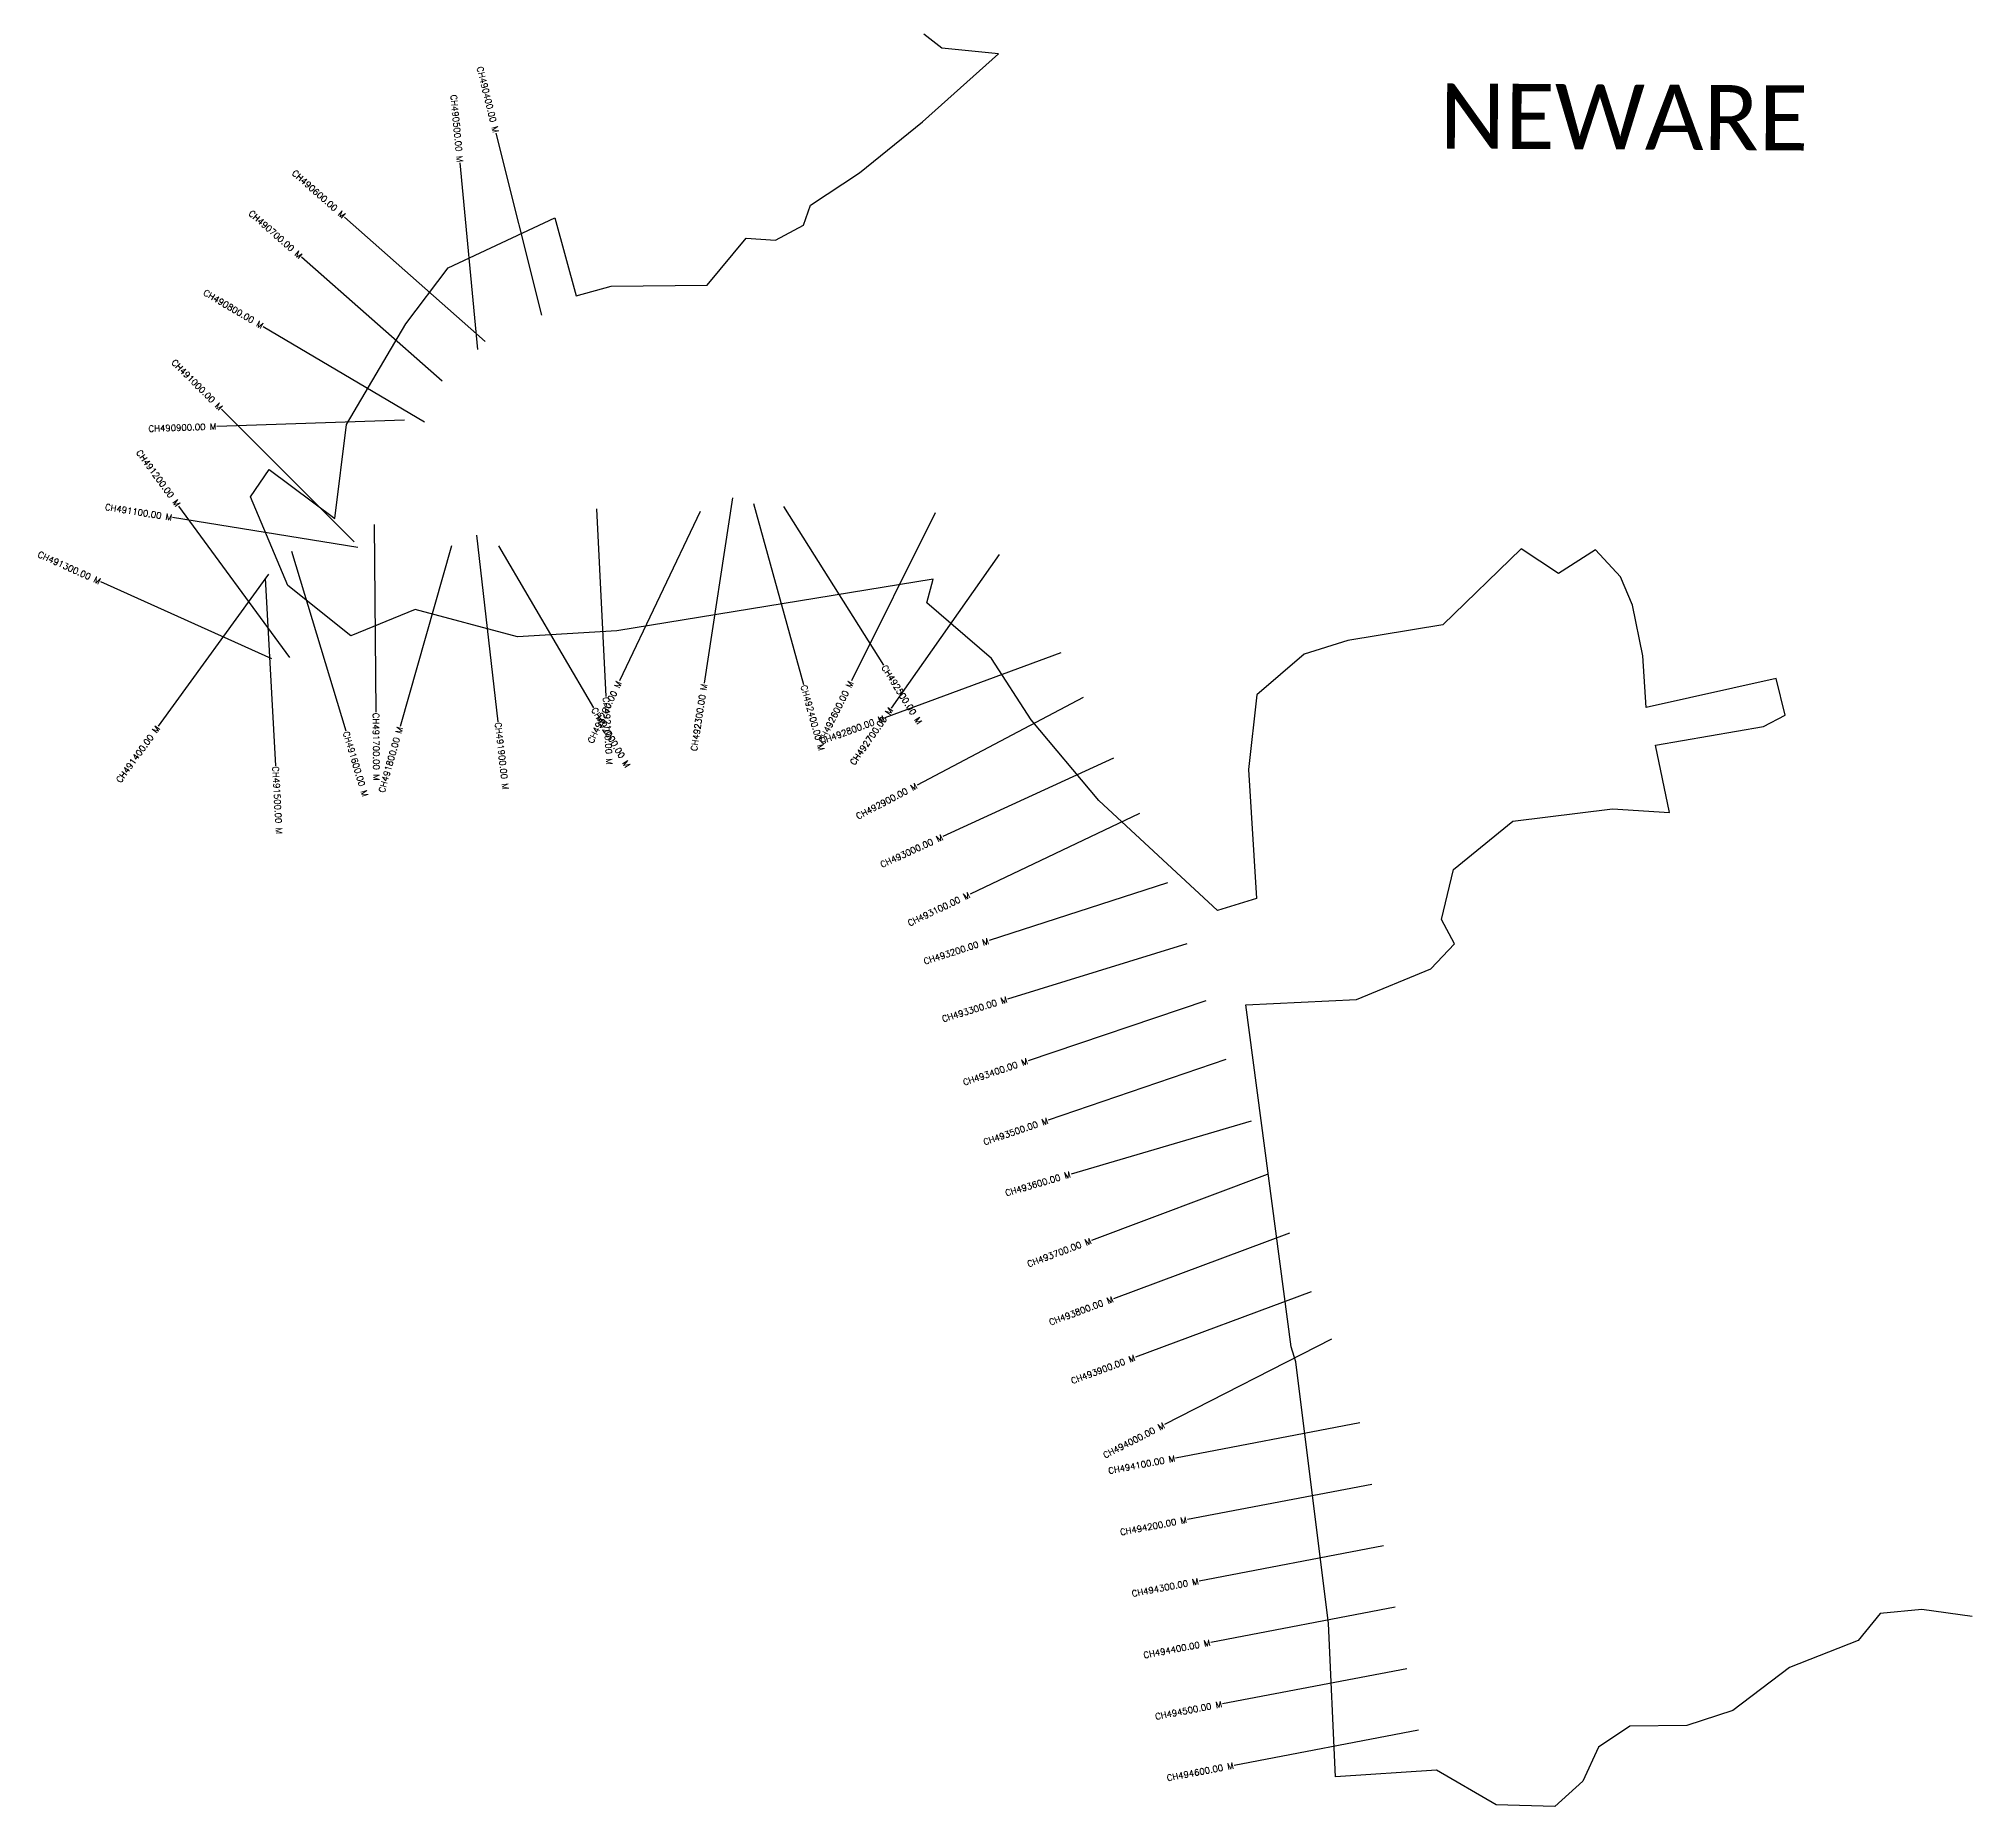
# Model space of a CAD drawing. Header units: metres. Extents: x 315389 to 321562, y 1890979 to 1895561.
# Drawn here: x 315389 to 318476, y 1890979 to 1893806 of the extents above; entities that cross this region are included whole.
import ezdxf
from ezdxf.enums import TextEntityAlignment as Align

# ---------------------------------------------------------------- set-up
doc = ezdxf.new("R2010")
doc.units = ezdxf.units.M
for name, color, linetype in [('CS', 134, 'Continuous'), ('CSMark', 6, 'Continuous'), ('village', 3, 'Continuous'), ('VILLAGE NAME', 250, 'Continuous')]:
    doc.layers.add(name, color=color, linetype=linetype)
doc.styles.get("Standard").update_dxf_attribs({"font": 'simplex.shx'})

msp = doc.modelspace()

# ---------------------------------------------------------------- linework, layer by layer
at = {"layer": 'CS'}
for p, q in [((316193.5, 1893363.7), (316121, 1893654.8)), ((316091.3, 1893308.7), (316063.1, 1893607.3)), ((316103.2, 1893321.7), (315878.5, 1893520.5)), ((316034.7, 1893258), (315809.5, 1893456.2)), ((316006.4, 1893192.4), (315748.2, 1893345.2)), ((315893.8, 1893000.9), (315681.7, 1893213.1)), ((315974.1, 1893195.7), (315674.3, 1893185.7)), ((315790.8, 1892816.4), (315613.4, 1893058.4)), ((316281.2, 1893053.8), (316296.3, 1892754.1)), ((316446.7, 1893049.6), (316317.9, 1892778.7)), ((316498.6, 1893071.5), (316453.3, 1892774.9)), ((316532.1, 1893062.2), (316612.1, 1892773.1)), ((316579.8, 1893057.5), (316739.8, 1892803.7)), ((316822.3, 1893047.4), (316688.6, 1892778.8)), ((315899.8, 1892992), (315603.6, 1893039.8)), ((315925.7, 1893028.8), (315928.5, 1892728.8)), ((315793.6, 1892986.1), (315880.3, 1892698.9)), ((316049.3, 1892994.5), (315967.3, 1892705.9)), ((316089.5, 1893011.7), (316123.6, 1892713.6)), ((316124.4, 1892994.7), (316276.1, 1892735.9)), ((316924.7, 1892981), (316752.4, 1892735.4)), ((315762.2, 1892813.9), (315488.7, 1892937.1)), ((315756.8, 1892949.2), (315580.7, 1892706.3)), ((315751.3, 1892942.8), (315768, 1892643.2)), ((317023.5, 1892823.7), (316742.1, 1892719.8)), ((317059.2, 1892752), (316793.7, 1892612.2)), ((317107.4, 1892655.4), (316834.9, 1892530)), ((317149.2, 1892566.7), (316878.3, 1892437.7)), ((317194.1, 1892455.7), (316908.6, 1892363.5)), ((317224.9, 1892358.5), (316938.2, 1892270.1)), ((317255.2, 1892267.4), (316971, 1892171.4)), ((317287.3, 1892173.2), (317003.4, 1892076.3)), ((317327.6, 1892074.7), (317039.7, 1891990.3)), ((317353.4, 1891989.7), (317072.6, 1891884.2)), ((317388.7, 1891895.8), (317107.7, 1891790.9)), ((317423.7, 1891802.1), (317142.6, 1891697.2)), ((317456.3, 1891726.3), (317189.3, 1891589.6)), ((317501.6, 1891592.2), (317206.9, 1891536)), ((317520.3, 1891493.9), (317225.6, 1891437.8)), ((317539.1, 1891395.7), (317244.4, 1891339.5)), ((317557.8, 1891297.5), (317263.1, 1891241.3)), ((317576.5, 1891199.2), (317281.8, 1891143.1)), ((317595.2, 1891101), (317300.5, 1891044.8))]:
    msp.add_line(p, q, dxfattribs=at)
at = {"layer": 'village', "color": 3, "true_color": 0x00ff00}
msp.add_polyline3d([(318480.4, 1891282.8, 0), (318399.7, 1891294.1, 0), (318333, 1891287.8, 0), (318297.9, 1891244.3, 0), (318187.9, 1891201.3, 0), (318097.5, 1891132.7, 0), (318023.9, 1891108.6, 0), (317933.1, 1891107.5, 0), (317883, 1891073.7, 0), (317857.9, 1891019.6, 0), (317812.8, 1890979.1, 0), (317719.3, 1890981.4, 0), (317624.1, 1891037, 0), (317462.5, 1891026.3, 0), (317451, 1891271.5, 0), (317398.9, 1891689.9, 0), (317391.4, 1891714.2, 0), (317319, 1892260.8, 0), (317496.2, 1892269.1, 0), (317614.7, 1892318.3, 0), (317652.8, 1892358.6, 0), (317632, 1892397.3, 0), (317650.8, 1892477.3, 0), (317745.9, 1892554.3, 0), (317905.2, 1892574.3, 0), (317996.1, 1892568.1, 0), (317974.2, 1892675.9, 0), (318146.5, 1892705.9, 0), (318181.1, 1892724, 0), (318167.1, 1892782.4, 0), (317959.1, 1892736.3, 0), (317953.6, 1892818.8, 0), (317937.4, 1892899.8, 0), (317918, 1892945.2, 0), (317878.3, 1892988.5, 0), (317818.7, 1892950.3, 0), (317759.3, 1892990, 0), (317634, 1892868.5, 0), (317482.1, 1892843.6, 0), (317412.3, 1892821.3, 0), (317336.9, 1892756.6, 0), (317323.5, 1892637, 0), (317336.2, 1892430.7, 0), (317274, 1892411.7, 0), (317083.9, 1892587.4, 0), (316976.1, 1892716.8, 0), (316912.3, 1892814.8, 0), (316809.4, 1892903.4, 0), (316819.1, 1892941.6, 0), (316313.6, 1892859, 0), (316155, 1892849.3, 0), (315991.5, 1892892.9, 0), (315888.4, 1892851.1, 0), (315787.8, 1892931.2, 0), (315728.1, 1893073.2, 0), (315758, 1893116.6, 0), (315863.1, 1893038.7, 0), (315881.3, 1893188.8, 0), (315976.5, 1893349.7, 0), (316043.9, 1893439.3, 0), (316214.6, 1893519.4, 0), (316248.6, 1893394.6, 0), (316304.7, 1893410.2, 0), (316458, 1893411.3, 0), (316520.2, 1893486.7, 0), (316567.3, 1893483.6, 0), (316611.9, 1893507.6, 0), (316623, 1893539.6, 0), (316701.6, 1893591.1, 0), (316802, 1893672.6, 0), (316923.5, 1893781.5, 0), (316833.2, 1893790.5, 0), (316804.3, 1893812.9, 0)], dxfattribs=at)

# ---------------------------------------------------------------- texts
at = {"layer": 'CSMark'}
for s, rotation, p in [('CH490400.00 M', 284, (316120.7, 1893655.7)), ('CH490500.00 M', 275.4012, (316063, 1893608.3)), ('CH490600.00 M', 318.491, (315877.8, 1893521.2)), ('CH490700.00 M', 318.6575, (315808.7, 1893456.9)), ('CH490800.00 M', 329.3747, (315747.4, 1893345.7)), ('CH491000.00 M', 314.9793, (315681, 1893213.8)), ('CH490900.00 M', 1.9055, (315673.3, 1893185.7)), ('CH491200.00 M', 306.235, (315612.8, 1893059.2)), ('CH491100.00 M', 350.8325, (315602.7, 1893039.9)), ('CH491300.00 M', 335.7588, (315487.7, 1892937.5)), ('CH492200.00 M', 64.5772, (316317.5, 1892777.8)), ('CH492300.00 M', 81.32, (316453.1, 1892773.9)), ('CH492600.00 M', 63.5334, (316688.1, 1892777.9)), ('CH491400.00 M', 54.0583, (315580.1, 1892705.5)), ('CH492800.00 M', 20.2729, (316741.1, 1892719.4)), ('CH492700.00 M', 54.9414, (316751.8, 1892734.6)), ('CH491800.00 M', 74.1497, (315967, 1892704.9)), ('CH492900.00 M', 27.7748, (316792.9, 1892611.8)), ('CH493000.00 M', 24.7076, (316834, 1892529.6)), ('CH493100.00 M', 25.4625, (316877.4, 1892437.3)), ('CH493200.00 M', 17.8989, (316907.7, 1892363.2)), ('CH493300.00 M', 17.1204, (316937.3, 1892269.8)), ('CH493400.00 M', 18.667, (316970.1, 1892171.1)), ('CH493500.00 M', 18.854, (317002.5, 1892076)), ('CH493600.00 M', 16.3407, (317038.8, 1891990.1)), ('CH493700.00 M', 20.5893, (317071.7, 1891883.9)), ('CH493800.00 M', 20.4701, (317106.7, 1891790.6)), ('CH493900.00 M', 20.4701, (317141.7, 1891696.9)), ('CH494000.00 M', 27.0998, (317188.4, 1891589.2)), ('CH494100.00 M', 10.7874, (317205.9, 1891535.8)), ('CH494200.00 M', 10.7874, (317224.7, 1891437.6)), ('CH494300.00 M', 10.7874, (317243.4, 1891339.4)), ('CH494400.00 M', 10.7874, (317262.1, 1891241.1)), ('CH494500.00 M', 10.7874, (317280.8, 1891142.9)), ('CH494600.00 M', 10.7874, (317299.5, 1891044.7))]:
    msp.add_text(s, height=10, rotation=rotation, dxfattribs=at).set_placement(p, align=Align.MIDDLE_RIGHT)
for s, rotation, p in [('CH492500.00 M', 302.228, (316740.3, 1892802.8)), ('CH492400.00 M', 285.4644, (316612.3, 1892772.1)), ('CH492100.00 M', 272.8924, (316296.4, 1892753.1)), ('CH491700.00 M', 270.5383, (315928.5, 1892727.8)), ('CH491900.00 M', 276.5269, (316123.7, 1892712.6)), ('CH492000.00 M', 300.3751, (316276.6, 1892735.1)), ('CH491600.00 M', 286.788, (315880.5, 1892697.9)), ('CH491500.00 M', 273.1774, (315768, 1892642.3))]:
    msp.add_text(s, height=10, rotation=rotation, dxfattribs=at).set_placement(p, align=Align.MIDDLE_LEFT)
at = {"layer": 'VILLAGE NAME', "insert": (317629.3, 1893734.2), "char_height": 104.042, "attachment_point": 1, "rotation": 359.6762}
msp.add_mtext_dynamic_manual_height_columns('{\\fCalibri|b0|i0|c0|p34;NEWARE}', width=815.559, gutter_width=520.2, heights=[0], dxfattribs=at)

doc.saveas('drawing.dxf')
